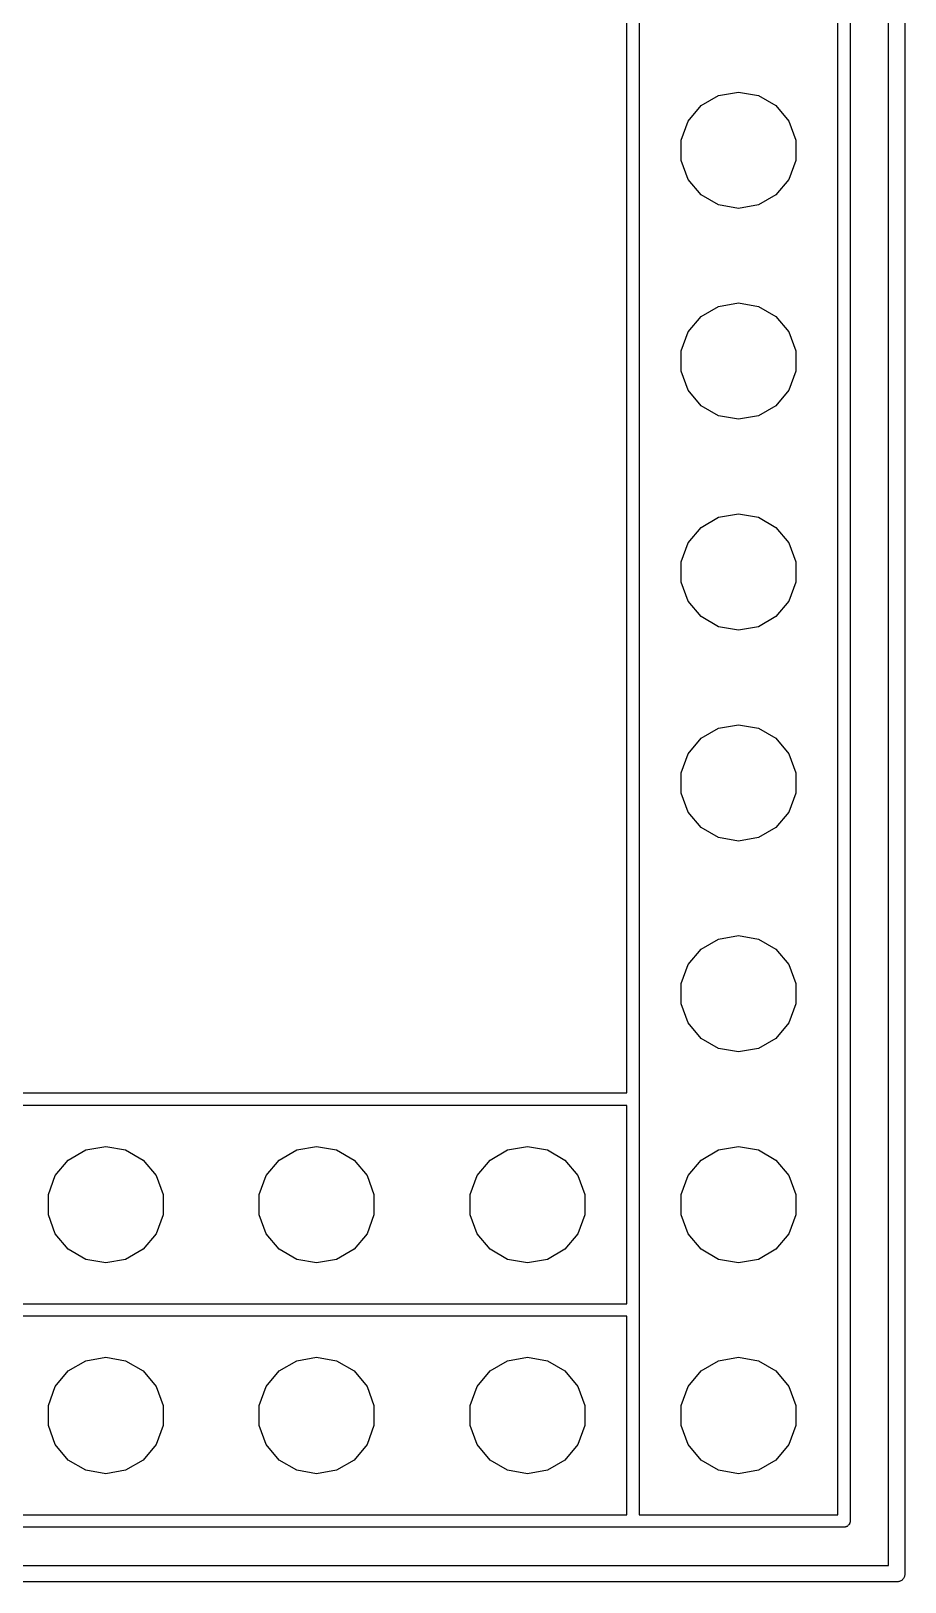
# Model space of a CAD drawing. Extents: x 25 to 346, y -457 to -16.
# Drawn here: x 55.3 to 65.82, y -384.91 to -366.23 of the extents above; entities that cross this region are included whole.
import ezdxf

# ---------------------------------------------------------------- set-up
doc = ezdxf.new("R2010")
doc.units = 0
doc.header["$MEASUREMENT"] = 0
doc.layers.add('BLACK', color=7, linetype='CONTINUOUS')

msp = doc.modelspace()

# ---------------------------------------------------------------- linework, layer by layer
at = {"layer": 'Black'}
for p, q in [((65.6225, -384.71), (65.6225, -320.04)), ((65.8225, -320.04), (65.8225, -384.81)), ((62.4725, -379.02), (62.4725, -320.675)), ((62.6225, -320.75), (62.6225, -381.635)), ((65.0125, -384.1), (65.0125, -320.75)), ((65.1625, -320.675), (65.1625, -384.175)), ((63.3668, -367.128), (63.5777, -367.006)), ((63.5777, -367.006), (63.8175, -366.964)), ((63.8175, -366.964), (64.0573, -367.006)), ((64.0573, -367.006), (64.2682, -367.128)), ((63.2103, -367.314), (63.3668, -367.128)), ((64.2682, -367.128), (64.4247, -367.314)), ((63.127, -367.543), (63.2103, -367.314)), ((64.4247, -367.314), (64.508, -367.543)), ((63.127, -367.787), (63.127, -367.543)), ((64.508, -367.543), (64.508, -367.787)), ((63.2103, -368.016), (63.127, -367.787)), ((64.508, -367.787), (64.4247, -368.016)), ((63.3668, -368.202), (63.2103, -368.016)), ((64.4247, -368.016), (64.2682, -368.202)), ((63.5777, -368.324), (63.3668, -368.202)), ((63.8175, -368.366), (63.5777, -368.324)), ((64.0573, -368.324), (63.8175, -368.366)), ((64.2682, -368.202), (64.0573, -368.324)), ((63.5777, -369.546), (63.8175, -369.504)), ((63.8175, -369.504), (64.0573, -369.546)), ((63.2103, -369.854), (63.3668, -369.668)), ((63.3668, -369.668), (63.5777, -369.546)), ((64.0573, -369.546), (64.2682, -369.668)), ((64.2682, -369.668), (64.4247, -369.854)), ((63.127, -370.083), (63.2103, -369.854)), ((64.4247, -369.854), (64.508, -370.083)), ((63.127, -370.327), (63.127, -370.083)), ((64.508, -370.083), (64.508, -370.327)), ((63.2103, -370.556), (63.127, -370.327)), ((64.508, -370.327), (64.4247, -370.556)), ((63.3668, -370.742), (63.2103, -370.556)), ((64.4247, -370.556), (64.2682, -370.742)), ((63.5777, -370.864), (63.3668, -370.742)), ((64.2682, -370.742), (64.0573, -370.864)), ((63.8175, -370.906), (63.5777, -370.864)), ((64.0573, -370.864), (63.8175, -370.906)), ((63.3668, -372.208), (63.5777, -372.086)), ((63.5777, -372.086), (63.8175, -372.044)), ((63.8175, -372.044), (64.0573, -372.086)), ((64.0573, -372.086), (64.2682, -372.208)), ((63.2103, -372.394), (63.3668, -372.208)), ((64.2682, -372.208), (64.4247, -372.394)), ((63.127, -372.623), (63.2103, -372.394)), ((64.4247, -372.394), (64.508, -372.623)), ((63.127, -372.867), (63.127, -372.623)), ((64.508, -372.623), (64.508, -372.867)), ((63.2103, -373.096), (63.127, -372.867)), ((64.508, -372.867), (64.4247, -373.096)), ((63.3668, -373.282), (63.2103, -373.096)), ((64.4247, -373.096), (64.2682, -373.282)), ((63.5777, -373.404), (63.3668, -373.282)), ((63.8175, -373.446), (63.5777, -373.404)), ((64.0573, -373.404), (63.8175, -373.446)), ((64.2682, -373.282), (64.0573, -373.404)), ((63.3668, -374.748), (63.5777, -374.626)), ((63.5777, -374.626), (63.8175, -374.584)), ((63.8175, -374.584), (64.0573, -374.626)), ((64.0573, -374.626), (64.2682, -374.748)), ((63.2103, -374.934), (63.3668, -374.748)), ((64.2682, -374.748), (64.4247, -374.934)), ((63.127, -375.163), (63.2103, -374.934)), ((64.4247, -374.934), (64.508, -375.163)), ((63.127, -375.407), (63.127, -375.163)), ((64.508, -375.163), (64.508, -375.407)), ((63.2103, -375.636), (63.127, -375.407)), ((64.508, -375.407), (64.4247, -375.636)), ((63.3668, -375.822), (63.2103, -375.636)), ((64.4247, -375.636), (64.2682, -375.822)), ((63.5777, -375.944), (63.3668, -375.822)), ((64.2682, -375.822), (64.0573, -375.944)), ((63.8175, -375.986), (63.5777, -375.944)), ((64.0573, -375.944), (63.8175, -375.986)), ((63.3668, -377.288), (63.5777, -377.166)), ((63.5777, -377.166), (63.8175, -377.124)), ((63.8175, -377.124), (64.0573, -377.166)), ((64.0573, -377.166), (64.2682, -377.288)), ((63.2103, -377.474), (63.3668, -377.288)), ((64.2682, -377.288), (64.4247, -377.474)), ((63.127, -377.703), (63.2103, -377.474)), ((64.4247, -377.474), (64.508, -377.703)), ((63.127, -377.947), (63.127, -377.703)), ((64.508, -377.703), (64.508, -377.947)), ((63.2103, -378.176), (63.127, -377.947)), ((64.508, -377.947), (64.4247, -378.176)), ((63.3668, -378.362), (63.2103, -378.176)), ((64.4247, -378.176), (64.2682, -378.362)), ((63.5777, -378.484), (63.3668, -378.362)), ((64.2682, -378.362), (64.0573, -378.484)), ((63.8175, -378.526), (63.5777, -378.484)), ((64.0573, -378.484), (63.8175, -378.526)), ((37.2225, -379.02), (62.4725, -379.02)), ((62.4725, -379.17), (37.2225, -379.17)), ((62.4725, -381.56), (62.4725, -379.17)), ((55.7468, -379.828), (55.9577, -379.706)), ((55.9577, -379.706), (56.1975, -379.664)), ((56.1975, -379.664), (56.4373, -379.706)), ((56.4373, -379.706), (56.6482, -379.828)), ((58.2868, -379.828), (58.4977, -379.706)), ((58.4977, -379.706), (58.7375, -379.664)), ((58.7375, -379.664), (58.9773, -379.706)), ((58.9773, -379.706), (59.1882, -379.828)), ((60.8268, -379.828), (61.0377, -379.706)), ((61.0377, -379.706), (61.2775, -379.664)), ((61.2775, -379.664), (61.5173, -379.706)), ((61.5173, -379.706), (61.7282, -379.828)), ((63.3668, -379.828), (63.5777, -379.706)), ((63.5777, -379.706), (63.8175, -379.664)), ((63.8175, -379.664), (64.0573, -379.706)), ((64.0573, -379.706), (64.2682, -379.828)), ((55.5903, -380.014), (55.7468, -379.828)), ((56.6482, -379.828), (56.8047, -380.014)), ((58.1303, -380.014), (58.2868, -379.828)), ((59.1882, -379.828), (59.3447, -380.014)), ((60.6703, -380.014), (60.8268, -379.828)), ((61.7282, -379.828), (61.8847, -380.014)), ((63.2103, -380.014), (63.3668, -379.828)), ((64.2682, -379.828), (64.4247, -380.014)), ((55.507, -380.243), (55.5903, -380.014)), ((56.8047, -380.014), (56.888, -380.243)), ((58.047, -380.243), (58.1303, -380.014)), ((59.3447, -380.014), (59.428, -380.243)), ((60.587, -380.243), (60.6703, -380.014)), ((61.8847, -380.014), (61.968, -380.243)), ((63.127, -380.243), (63.2103, -380.014)), ((64.4247, -380.014), (64.508, -380.243)), ((55.507, -380.487), (55.507, -380.243)), ((56.888, -380.243), (56.888, -380.487)), ((58.047, -380.487), (58.047, -380.243)), ((59.428, -380.243), (59.428, -380.487)), ((60.587, -380.487), (60.587, -380.243)), ((61.968, -380.243), (61.968, -380.487)), ((63.127, -380.487), (63.127, -380.243)), ((64.508, -380.243), (64.508, -380.487)), ((55.5903, -380.716), (55.507, -380.487)), ((56.888, -380.487), (56.8047, -380.716)), ((58.1303, -380.716), (58.047, -380.487)), ((59.428, -380.487), (59.3447, -380.716)), ((60.6703, -380.716), (60.587, -380.487)), ((61.968, -380.487), (61.8847, -380.716)), ((63.2103, -380.716), (63.127, -380.487)), ((64.508, -380.487), (64.4247, -380.716)), ((55.7468, -380.902), (55.5903, -380.716)), ((55.9577, -381.024), (55.7468, -380.902)), ((56.6482, -380.902), (56.4373, -381.024)), ((56.8047, -380.716), (56.6482, -380.902)), ((58.2868, -380.902), (58.1303, -380.716)), ((58.4977, -381.024), (58.2868, -380.902)), ((59.1882, -380.902), (58.9773, -381.024)), ((59.3447, -380.716), (59.1882, -380.902)), ((60.8268, -380.902), (60.6703, -380.716)), ((61.0377, -381.024), (60.8268, -380.902)), ((61.7282, -380.902), (61.5173, -381.024)), ((61.8847, -380.716), (61.7282, -380.902)), ((63.3668, -380.902), (63.2103, -380.716)), ((63.5777, -381.024), (63.3668, -380.902)), ((64.2682, -380.902), (64.0573, -381.024)), ((64.4247, -380.716), (64.2682, -380.902)), ((56.1975, -381.066), (55.9577, -381.024)), ((56.4373, -381.024), (56.1975, -381.066)), ((58.7375, -381.066), (58.4977, -381.024)), ((58.9773, -381.024), (58.7375, -381.066)), ((61.2775, -381.066), (61.0377, -381.024)), ((61.5173, -381.024), (61.2775, -381.066)), ((63.8175, -381.066), (63.5777, -381.024)), ((64.0573, -381.024), (63.8175, -381.066)), ((37.2225, -381.56), (62.4725, -381.56)), ((62.6225, -381.635), (62.6225, -384.1)), ((62.4725, -381.71), (37.2225, -381.71)), ((62.4725, -384.1), (62.4725, -381.71)), ((55.9577, -382.246), (56.1975, -382.204)), ((56.1975, -382.204), (56.4373, -382.246)), ((58.4977, -382.246), (58.7375, -382.204)), ((58.7375, -382.204), (58.9773, -382.246)), ((61.0377, -382.246), (61.2775, -382.204)), ((61.2775, -382.204), (61.5173, -382.246)), ((63.5777, -382.246), (63.8175, -382.204)), ((63.8175, -382.204), (64.0573, -382.246)), ((55.5903, -382.554), (55.7468, -382.368)), ((55.7468, -382.368), (55.9577, -382.246)), ((56.4373, -382.246), (56.6482, -382.368)), ((56.6482, -382.368), (56.8047, -382.554)), ((58.1303, -382.554), (58.2868, -382.368)), ((58.2868, -382.368), (58.4977, -382.246)), ((58.9773, -382.246), (59.1882, -382.368)), ((59.1882, -382.368), (59.3447, -382.554)), ((60.6703, -382.554), (60.8268, -382.368)), ((60.8268, -382.368), (61.0377, -382.246)), ((61.5173, -382.246), (61.7282, -382.368)), ((61.7282, -382.368), (61.8847, -382.554)), ((63.2103, -382.554), (63.3668, -382.368)), ((63.3668, -382.368), (63.5777, -382.246)), ((64.0573, -382.246), (64.2682, -382.368)), ((64.2682, -382.368), (64.4247, -382.554)), ((55.507, -382.783), (55.5903, -382.554)), ((56.8047, -382.554), (56.888, -382.783)), ((58.047, -382.783), (58.1303, -382.554)), ((59.3447, -382.554), (59.428, -382.783)), ((60.587, -382.783), (60.6703, -382.554)), ((61.8847, -382.554), (61.968, -382.783)), ((63.127, -382.783), (63.2103, -382.554)), ((64.4247, -382.554), (64.508, -382.783)), ((55.507, -383.027), (55.507, -382.783)), ((56.888, -382.783), (56.888, -383.027)), ((58.047, -383.027), (58.047, -382.783)), ((59.428, -382.783), (59.428, -383.027)), ((60.587, -383.027), (60.587, -382.783)), ((61.968, -382.783), (61.968, -383.027)), ((63.127, -383.027), (63.127, -382.783)), ((64.508, -382.783), (64.508, -383.027)), ((55.5903, -383.256), (55.507, -383.027)), ((56.888, -383.027), (56.8047, -383.256)), ((58.1303, -383.256), (58.047, -383.027)), ((59.428, -383.027), (59.3447, -383.256)), ((60.6703, -383.256), (60.587, -383.027)), ((61.968, -383.027), (61.8847, -383.256)), ((63.2103, -383.256), (63.127, -383.027)), ((64.508, -383.027), (64.4247, -383.256)), ((55.7468, -383.442), (55.5903, -383.256)), ((56.8047, -383.256), (56.6482, -383.442)), ((58.2868, -383.442), (58.1303, -383.256)), ((59.3447, -383.256), (59.1882, -383.442)), ((60.8268, -383.442), (60.6703, -383.256)), ((61.8847, -383.256), (61.7282, -383.442)), ((63.3668, -383.442), (63.2103, -383.256)), ((64.4247, -383.256), (64.2682, -383.442)), ((55.9577, -383.564), (55.7468, -383.442)), ((56.6482, -383.442), (56.4373, -383.564)), ((58.4977, -383.564), (58.2868, -383.442)), ((59.1882, -383.442), (58.9773, -383.564)), ((61.0377, -383.564), (60.8268, -383.442)), ((61.7282, -383.442), (61.5173, -383.564)), ((63.5777, -383.564), (63.3668, -383.442)), ((64.2682, -383.442), (64.0573, -383.564)), ((56.1975, -383.606), (55.9577, -383.564)), ((56.4373, -383.564), (56.1975, -383.606)), ((58.7375, -383.606), (58.4977, -383.564)), ((58.9773, -383.564), (58.7375, -383.606)), ((61.2775, -383.606), (61.0377, -383.564)), ((61.5173, -383.564), (61.2775, -383.606)), ((63.8175, -383.606), (63.5777, -383.564)), ((64.0573, -383.564), (63.8175, -383.606)), ((62.5475, -384.25), (37.1475, -384.25)), ((37.2225, -384.1), (62.4725, -384.1)), ((65.0875, -384.25), (62.5475, -384.25)), ((62.6225, -384.1), (65.0125, -384.1)), ((65.094, -384.249), (65.0875, -384.25)), ((65.1005, -384.249), (65.094, -384.249)), ((65.1067, -384.247), (65.1005, -384.249)), ((65.1132, -384.245), (65.1067, -384.247)), ((65.1188, -384.242), (65.1132, -384.245)), ((65.125, -384.24), (65.1188, -384.242)), ((65.13, -384.236), (65.125, -384.24)), ((65.1357, -384.232), (65.13, -384.236)), ((65.1399, -384.227), (65.1357, -384.232)), ((65.145, -384.223), (65.1399, -384.227)), ((65.1482, -384.218), (65.145, -384.223)), ((65.1525, -384.212), (65.1482, -384.218)), ((65.1547, -384.206), (65.1525, -384.212)), ((65.158, -384.201), (65.1547, -384.206)), ((65.1591, -384.194), (65.158, -384.201)), ((65.1614, -384.188), (65.1591, -384.194)), ((65.1625, -384.175), (65.1614, -384.181)), ((65.1614, -384.181), (65.1614, -384.188)), ((34.29, -384.71), (65.405, -384.71)), ((65.405, -384.71), (65.6225, -384.71)), ((65.8225, -384.81), (65.821, -384.819)), ((65.821, -384.819), (65.821, -384.827)), ((65.405, -384.91), (52.3987, -384.91)), ((65.7225, -384.91), (65.405, -384.91)), ((65.7311, -384.908), (65.7225, -384.91)), ((65.7399, -384.908), (65.7311, -384.908)), ((65.7481, -384.905), (65.7399, -384.908)), ((65.7567, -384.904), (65.7481, -384.905)), ((65.7643, -384.9), (65.7567, -384.904)), ((65.7725, -384.897), (65.7643, -384.9)), ((65.7792, -384.891), (65.7725, -384.897)), ((65.7868, -384.887), (65.7792, -384.891)), ((65.7924, -384.88), (65.7868, -384.887)), ((65.7991, -384.874), (65.7924, -384.88)), ((65.8035, -384.867), (65.7991, -384.874)), ((65.8091, -384.86), (65.8035, -384.867)), ((65.8121, -384.852), (65.8091, -384.86)), ((65.8165, -384.844), (65.8121, -384.852)), ((65.818, -384.836), (65.8165, -384.844)), ((65.821, -384.827), (65.818, -384.836))]:
    msp.add_line(p, q, dxfattribs=at)

doc.saveas('drawing.dxf')
